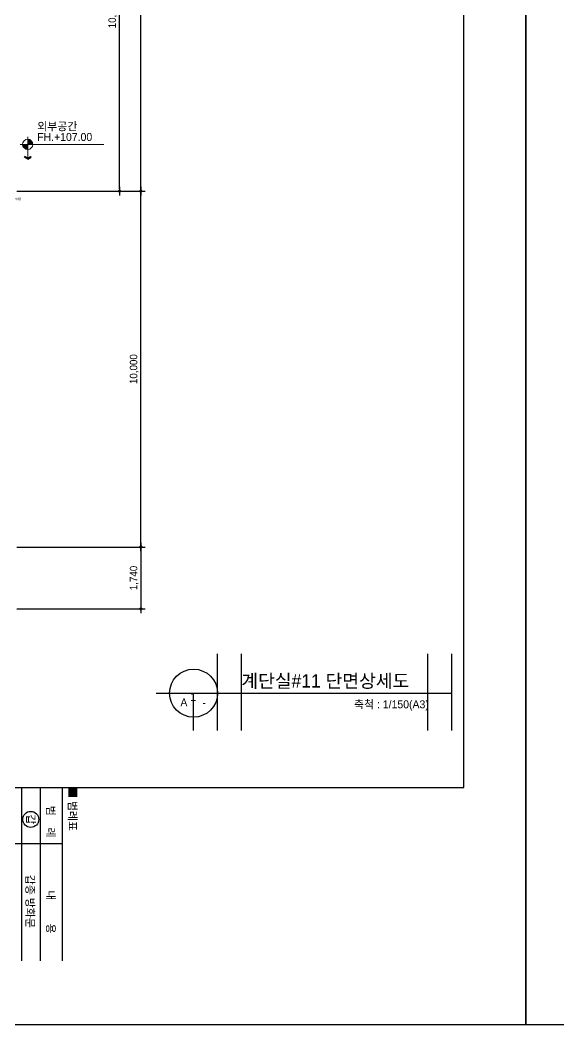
# Model space of a CAD drawing. Header units: millimetres. Extents: x 11948722 to 13111668, y -10771712 to -10232988.
# Drawn here: x 12702155 to 12717289, y -10515136 to -10486894 of the extents above; entities that cross this region are included whole.
import ezdxf
from ezdxf.enums import TextEntityAlignment as Align

# ---------------------------------------------------------------- set-up
doc = ezdxf.new("R2010")
doc.units = ezdxf.units.MM
doc.header["$LTSCALE"] = 150
doc.header["$MEASUREMENT"] = 0
doc.layers.get('0').update_dxf_attribs({"linetype": 'CONTINUOUS'})
doc.layers.get('Defpoints').update_dxf_attribs({"color": 117, "linetype": 'CONTINUOUS'})
for name, color, linetype in [('BOX', 7, 'CONTINUOUS'), ('TEX-SYM', 3, 'CONTINUOUS'), ('Xref-계단단면도$0$3 dim0', 7, 'CONTINUOUS'), ('Xref-계단단면도$0$A-TEX-SYM', 3, 'CONTINUOUS'), ('Xref-계단단면도$0$A-TIT', 2, 'CONTINUOUS'), ('Xref-계단단면도$0$A-TXT-5.0', 3, 'CONTINUOUS'), ('Xref-계단단면도$0$DIM', 7, 'CONTINUOUS'), ('Xref-계단단면도$0$SYM-2', 7, 'CONTINUOUS')]:
    doc.layers.add(name, color=color, linetype=linetype)
doc.layers.add('Xref-계단단면도$0$박스', color=6, linetype='CONTINUOUS', lineweight=15)
doc.styles.add('Xref-계단단면도$0$나눔고딕 Se', font='')
doc.styles.add('Xref-계단단면도$0$돋움', font='')
doc.styles.add('돋움', font='')
doc.styles.get('Xref-계단단면도$0$나눔고딕 Se').set_extended_font_data('Dotum')
doc.styles.get('Xref-계단단면도$0$돋움').set_extended_font_data('Dotum')
doc.styles.get('돋움').set_extended_font_data('Dotum')
doc.dimstyles.new('Xref-계단단면도$0$A1-100', dxfattribs={"dimtxt": 3, "dimasz": 1, "dimexe": 2, "dimexo": 2, "dimgap": 1, "dimtad": 1, "dimdec": 0, "dimzin": 12, "dimdsep": 46, "dimlunit": 6, "dimtxsty": 'Xref-계단단면도$0$나눔고딕 Se', "dimblk1": 'Xref-계단단면도$0$DIMDOT', "dimblk2": 'Xref-계단단면도$0$DIMDOT', "dimsah": 1, "dimcen": -1, "dimdle": 2, "dimclrd": 256, "dimclre": 256, "dimclrt": 3, "dimadec": 0, "dimazin": 0, "dimtfac": 1, "dimtdec": 0, "dimtix": 1, "dimtmove": 2, "dimatfit": 3, "dimldrblk": 'Xref-계단단면도$0$DIMDOT', "dimfxl": 1, "dimtvp": 1, "dimtolj": 1, "dimtzin": 12, "dimlwd": -1, "dimlwe": -1, "dimarcsym": 0})

# ---------------------------------------------------------------- blocks, each defined once
blk = doc.blocks.new('Xref-계단단면도$0$DIMDOT')
at = {"color": 0}
blk.add_line((-2, 0), (2, 0), dxfattribs=at)
for radius in [0.5, 0.25]:
    blk.add_circle((0, 0), radius, dxfattribs=at)
blk = doc.blocks.new('*D631')
at = {"layer": 'Defpoints', "color": 0, "ltscale": 1200}
for p in [(12701946, -10461704), (12705546, -10461704), (12701946, -10491704)]:
    blk.add_point(p, dxfattribs=at)
at = {"layer": 'Xref-계단단면도$0$3 dim0'}
for p, q in [((12702066, -10461704), (12705666, -10461704)), ((12705546, -10491644), (12705546, -10461764)), ((12702066, -10491704), (12705666, -10491704))]:
    blk.add_line(p, q, dxfattribs=at)
at = {"layer": 'Xref-계단단면도$0$3 dim0', "ltscale": 1200, "xscale": 60, "yscale": 60, "zscale": 60}
for p, rotation in [((12705546, -10461704), 90), ((12705546, -10491704), 270)]:
    blk.add_blockref('Xref-계단단면도$0$DIMDOT', p, dxfattribs=dict(at, rotation=rotation))
at = {"layer": 'Xref-계단단면도$0$3 dim0', "color": 3, "ltscale": 1200, "insert": (12705361, -10476704), "char_height": 210, "attachment_point": 5, "rotation": 90, "style": 'Xref-계단단면도$0$나눔고딕 Se'}
blk.add_mtext('\\A1;30,000', dxfattribs=at)
blk = doc.blocks.new('*D632')
at = {"layer": 'Defpoints', "color": 0, "ltscale": 1200}
for p in [(12701946, -10481704), (12704946, -10481704), (12701946, -10491704)]:
    blk.add_point(p, dxfattribs=at)
at = {"layer": 'Xref-계단단면도$0$3 dim0'}
for p, q in [((12702066, -10481704), (12705066, -10481704)), ((12704946, -10491644), (12704946, -10481764)), ((12702066, -10491704), (12705066, -10491704))]:
    blk.add_line(p, q, dxfattribs=at)
at = {"layer": 'Xref-계단단면도$0$3 dim0', "ltscale": 1200, "xscale": 60, "yscale": 60, "zscale": 60}
for p, rotation in [((12704946, -10481704), 90), ((12704946, -10491704), 270)]:
    blk.add_blockref('Xref-계단단면도$0$DIMDOT', p, dxfattribs=dict(at, rotation=rotation))
at = {"layer": 'Xref-계단단면도$0$3 dim0', "color": 3, "ltscale": 1200, "insert": (12704761, -10486704), "char_height": 210, "attachment_point": 5, "rotation": 90, "style": 'Xref-계단단면도$0$나눔고딕 Se'}
blk.add_mtext('\\A1;10,000', dxfattribs=at)
blk = doc.blocks.new('*D678')
at = {"layer": 'Defpoints', "color": 0, "ltscale": 1200}
for p in [(12701946, -10491704), (12705546, -10491704), (12701946, -10501704)]:
    blk.add_point(p, dxfattribs=at)
at = {"layer": 'Xref-계단단면도$0$3 dim0'}
for p, q in [((12702066, -10491704), (12705666, -10491704)), ((12705546, -10501644), (12705546, -10491764)), ((12702066, -10501704), (12705666, -10501704))]:
    blk.add_line(p, q, dxfattribs=at)
at = {"layer": 'Xref-계단단면도$0$3 dim0', "ltscale": 1200, "xscale": 60, "yscale": 60, "zscale": 60}
for p, rotation in [((12705546, -10491704), 90), ((12705546, -10501704), 270)]:
    blk.add_blockref('Xref-계단단면도$0$DIMDOT', p, dxfattribs=dict(at, rotation=rotation))
at = {"layer": 'Xref-계단단면도$0$3 dim0', "color": 3, "ltscale": 1200, "insert": (12705361, -10496704), "char_height": 210, "attachment_point": 5, "rotation": 90, "style": 'Xref-계단단면도$0$나눔고딕 Se'}
blk.add_mtext('\\A1;10,000', dxfattribs=at)
blk = doc.blocks.new('Xref-계단단면도$0$arrow1')
for p, q in [((0, 0), (0.29, 0.5)), ((0, 0), (0.29, -0.5)), ((0.16, 0), (0.41, 0.43)), ((0.16, 0), (0.41, -0.43)), ((0.29, 0.5), (0.41, 0.43)), ((0.29, -0.5), (0.41, -0.43))]:
    blk.add_line(p, q)
blk = doc.blocks.new('*D1302')
at = {"layer": 'Defpoints', "color": 0, "ltscale": 1200}
for p in [(12701946, -10501704), (12701946, -10503444), (12705546, -10503444)]:
    blk.add_point(p, dxfattribs=at)
at = {"layer": 'Xref-계단단면도$0$3 dim0'}
for p, q in [((12702066, -10501704), (12705666, -10501704)), ((12705546, -10501764), (12705546, -10503384)), ((12702066, -10503444), (12705666, -10503444))]:
    blk.add_line(p, q, dxfattribs=at)
at = {"layer": 'Xref-계단단면도$0$3 dim0', "ltscale": 1200, "xscale": 60, "yscale": 60, "zscale": 60}
for p, rotation in [((12705546, -10501704), 90), ((12705546, -10503444), 270)]:
    blk.add_blockref('Xref-계단단면도$0$DIMDOT', p, dxfattribs=dict(at, rotation=rotation))
at = {"layer": 'Xref-계단단면도$0$3 dim0', "color": 3, "ltscale": 1200, "insert": (12705361, -10502574), "char_height": 210, "attachment_point": 5, "rotation": 90, "style": 'Xref-계단단면도$0$나눔고딕 Se'}
blk.add_mtext('\\A1;1,740', dxfattribs=at)

msp = doc.modelspace()

# ---------------------------------------------------------------- hatches: boundary and pattern name
at = {"layer": 'Xref-계단단면도$0$박스', "ltscale": 0.1}
h = msp.add_hatch(dxfattribs=at)
h.set_pattern_fill('ANSI31', color=256, scale=0.179786)
h.set_pattern_definition([(45, (314966.52358, 73359.25746), (-0.015890984760856, 0.015890984760856), [])])
h.paths.add_polyline_path([(12702368.4, -10490243), (12702368.4, -10490386.8), (12702512.2, -10490386.8, 0.4142136)])
h.paths.add_polyline_path([(12702368.4, -10490386.8), (12702224.5, -10490386.8, 0.4142136), (12702368.4, -10490530.7)])

# ---------------------------------------------------------------- linework, layer by layer
msp.add_circle((12702454.3, -10509358.8), 225)
at = {"layer": 'BOX', "color": 252}
msp.add_lwpolyline([(12702191.8, -10508461.3), (12702191.8, -10513336.3)], dxfattribs=at)
at = {"layer": 'BOX'}
for points in [[(12702716.8, -10508461.3), (12702716.8, -10513336.3)], [(12703335.5, -10508461.3), (12703335.5, -10513336.3)], [(12703335.5, -10510047.6), (12700091.8, -10510047.6)]]:
    msp.add_lwpolyline(points, dxfattribs=at)
at = {"layer": 'Defpoints', "linetype": 'ByBlock'}
for p, q in [((12707702.7, -10506862.2), (12707702.7, -10504705.4)), ((12708377.7, -10506862.2), (12708377.7, -10504705.4)), ((12713608.9, -10506862.2), (12713608.9, -10504705.4)), ((12714283.9, -10506862.2), (12714283.9, -10504705.4))]:
    msp.add_line(p, q, dxfattribs=at)
at = {"layer": 'Defpoints', "ltscale": 1200}
for points in [[(12671812.7, -10452136.3), (12716362.7, -10452136.3), (12716362.7, -10515136.3), (12671812.7, -10515136.3)], [(12716362.7, -10452136.3), (12760912.7, -10452136.3), (12760912.7, -10515136.3), (12716362.7, -10515136.3)], [(12673665.7, -10508461.3), (12714615.7, -10508461.3), (12714615.7, -10453936.3), (12673665.7, -10453936.3)]]:
    msp.add_lwpolyline(points, close=True, dxfattribs=at)
at = {"layer": 'Xref-계단단면도$0$A-TIT'}
for p, q in [((12705977.7, -10505812.2), (12714283.9, -10505812.2)), ((12707027.7, -10506862.2), (12707027.7, -10505812.2))]:
    msp.add_line(p, q, dxfattribs=at)
msp.add_circle((12707027.7, -10505812.2), 675, dxfattribs=at)
at = {"layer": 'Xref-계단단면도$0$박스', "ltscale": 0.1}
for p, q in [((12702368.4, -10490174.6), (12702368.4, -10490386.8)), ((12702156.1, -10490386.8), (12704510.3, -10490386.8)), ((12702368.4, -10490772.7), (12702368.4, -10490386.8))]:
    msp.add_line(p, q, dxfattribs=at)
msp.add_circle((12702368.4, -10490386.8), 143.8, dxfattribs=at)

# ---------------------------------------------------------------- block references
at = {"layer": 'Xref-계단단면도$0$DIM', "ltscale": 0.1, "xscale": 187.5, "yscale": 187.5, "zscale": 187.5, "rotation": 90.00000000000001}
msp.add_blockref('Xref-계단단면도$0$arrow1', (12702368.4, -10490803.5), dxfattribs=at)

# ---------------------------------------------------------------- texts
at = {"layer": 'Defpoints', "style": 'Xref-계단단면도$0$돋움'}
msp.add_text('PS1-440', height=80, dxfattribs=at).set_placement((12701757.3, -10491963.2))
at = {"layer": 'TEX-SYM', "color": 3, "style": '돋움'}
msp.add_text('■ 범례표 ', height=225, rotation=270, dxfattribs=at).set_placement((12703515, -10508450.7))
for s, p in [('범    례', (12702904.3, -10509423.9)), ('갑종 방화문', (12702324.7, -10511663.2)), ('내        용', (12702904.3, -10511960.8))]:
    msp.add_text(s, height=225, rotation=270, dxfattribs=at).set_placement(p, align=Align.CENTER)
msp.add_text('갑', height=225, rotation=270, dxfattribs=at).set_placement((12702456.4, -10509359.3), align=Align.MIDDLE_CENTER)
at = {"layer": 'Xref-계단단면도$0$A-TEX-SYM', "style": 'Xref-계단단면도$0$돋움'}
for s, p in [('외부공간', (12702635, -10489993.6)), ('FH.+107.00', (12702635, -10490291.1))]:
    msp.add_text(s, height=225, dxfattribs=at).set_placement(p)
at = {"layer": 'Xref-계단단면도$0$A-TXT-5.0', "style": 'Xref-계단단면도$0$돋움'}
msp.add_text('계단실#11 단면상세도', height=375, dxfattribs=at).set_placement((12708368.4, -10505654.7))
msp.add_text('축척 : 1/150(A3)', height=225, dxfattribs=at).set_placement((12713635.8, -10506125.1), align=Align.MIDDLE_RIGHT)
at = {"layer": 'Xref-계단단면도$0$SYM-2', "color": 3, "style": 'Xref-계단단면도$0$나눔고딕 Se'}
for s, p in [('A', (12706756.1, -10506071.1)), ('1', (12707016.6, -10505919)), ('-', (12707326, -10506075.4))]:
    msp.add_text(s, height=225, dxfattribs=at).set_placement(p, align=Align.MIDDLE_CENTER)

# ---------------------------------------------------------------- dimensions: what is measured, and where the dimension line sits
at = {"layer": 'Xref-계단단면도$0$3 dim0'}
for base, p1, p2, angle, picture, middle in [((12705546.5, -10461703.5), (12701946.5, -10491703.5), (12701946.5, -10461703.5), 90, '*D631', (12705361.1, -10476703.5)), ((12704946.5, -10481703.5), (12701946.5, -10491703.5), (12701946.5, -10481703.5), 270, '*D632', (12704761.1, -10486703.5)), ((12705546.5, -10491703.5), (12701946.5, -10501703.5), (12701946.5, -10491703.5), 90, '*D678', (12705361.1, -10496703.5)), ((12705546.5, -10503443.5), (12701946.5, -10501703.5), (12701946.5, -10503443.5), 270, '*D1302', (12705361.1, -10502573.5))]:
    dim = msp.add_linear_dim(base=base, p1=p1, p2=p2, angle=angle, dimstyle='Xref-계단단면도$0$A1-100', override={"dimscale": 60, "dimtxt": 3.5}, dxfattribs=at)
    dim.commit()
    dim.dimension.update_dxf_attribs({"geometry": picture, "text_midpoint": middle})

doc.saveas('drawing.dxf')
